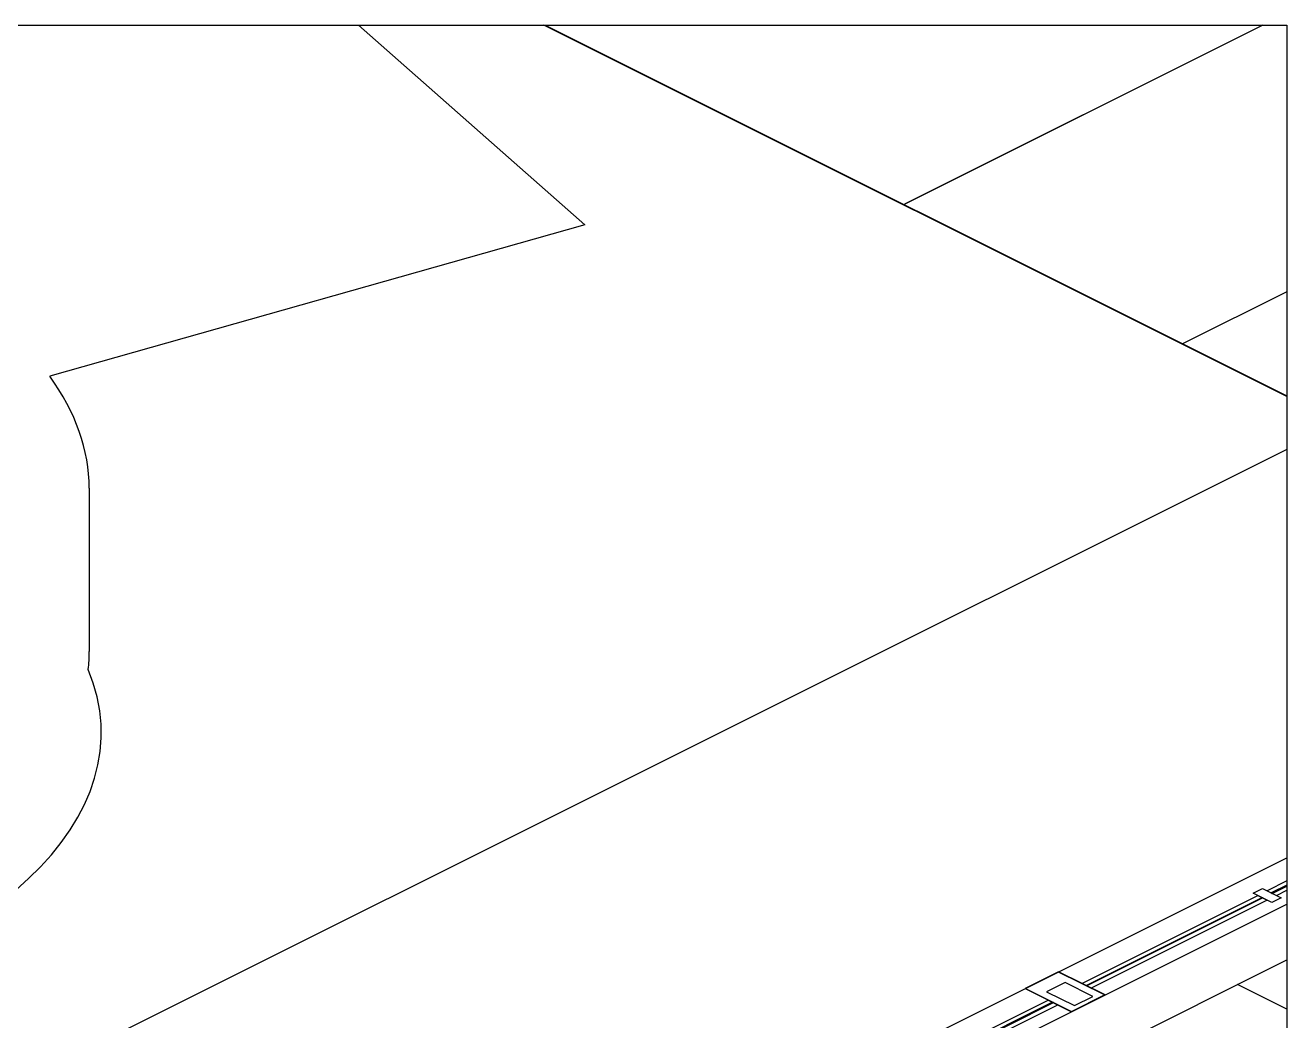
# Model space of a CAD drawing. Header units: millimetres. Extents: x 29838256 to 30236675, y -914750 to -833241.
# Drawn here: x 29975048 to 29979852, y -839924 to -836130 of the extents above; entities that cross this region are included whole.
import ezdxf

# ---------------------------------------------------------------- set-up
doc = ezdxf.new("R2010")
doc.units = ezdxf.units.MM
doc.header["$LTSCALE"] = 600
doc.header["$MEASUREMENT"] = 0
doc.layers.add('e-plan', color=9, linetype='CONTINUOUS')
doc.layers.add('e-text-box', color=7, linetype='CONTINUOUS')

msp = doc.modelspace()

# ---------------------------------------------------------------- linework, layer by layer
at = {"layer": 'e-plan', "extrusion": (0, -0.866025, 0.5)}
for p, q in [((29976316.6, -836130.4, 39588.3), (29977178.5, -836890.9, 38271.1)), ((29979851.8, -837544.9, 37138.3), (29977022.8, -836130.4, 39588.3)), ((29977027.5, -836130.4, 39588.3), (29979851.8, -837542.6, 37142.3)), ((29979760.9, -836130.4, 39588.3), (29978394.2, -836813.8, 38404.7)), ((29979760.9, -836130.4, 39588.3), (29978398.5, -836811.6, 38408.4)), ((29977178.5, -836890.9, 38271.1), (29975141.2, -837468.1, 37271.2)), ((29979851.8, -837145.8, 37829.6), (29979455, -837344.2, 37486)), ((29979851.8, -837145.8, 37829.6), (29979459.3, -837342, 37489.7)), ((29979459.4, -837342, 37489.7), (29979459.4, -837342, 37489.7)), ((29979461.7, -837340.9, 37491.7), (29979461.7, -837340.8, 37491.7)), ((29979472.5, -837355.3, 37466.7), (29979472.5, -837355.3, 37466.7)), ((29979474.8, -837354.1, 37468.7), (29979474.8, -837354.1, 37468.8)), ((29979851.8, -837746.7, 36788.8), (29970263.9, -842540.6, 28485.4)), ((29979851.8, -837746.7, 36788.8), (29970266.2, -842539.4, 28487.5)), ((29975291.4, -837894.9, 36532), (29975291.4, -838517.1, 35454.3)), ((29966828.1, -845814.6, 22814.7), (29979851.8, -839302.8, 34093.5)), ((29979851.8, -839391.2, 33940.4), (29979777.1, -839428.6, 33875.7)), ((29979071.4, -839781.4, 33264.5), (29979741.7, -839446.2, 33845.1)), ((29979724.1, -839437.4, 33860.4), (29979759.4, -839419.7, 33891)), ((29979794.8, -839472.8, 33799.1), (29979724.1, -839437.4, 33860.4)), ((29979741.7, -839446.2, 33845.1), (29979777.1, -839463.9, 33814.5)), ((29979759.4, -839419.7, 33891), (29979830.2, -839455.1, 33829.8)), ((29979777.1, -839428.6, 33875.7), (29979812.5, -839446.2, 33845.1)), ((29979851.8, -839407.1, 33912.8), (29979793, -839436.5, 33861.9)), ((29979793, -839436.5, 33861.9), (29979796.6, -839438.3, 33858.9)), ((29979796.6, -839438.3, 33858.9), (29979851.8, -839410.7, 33906.7)), ((29979812.5, -839446.2, 33845.1), (29979851.8, -839426.6, 33879.1)), ((29967004.9, -845903.1, 22661.5), (29979851.8, -839479.6, 33787.3)), ((29979087.3, -839789.4, 33250.7), (29979757.7, -839454.2, 33831.3)), ((29979761.2, -839456, 33828.2), (29979090.8, -839791.2, 33247.7)), ((29979777.1, -839463.9, 33814.5), (29979106.7, -839799.1, 33233.9)), ((29979757.7, -839454.2, 33831.3), (29979761.2, -839456, 33828.2)), ((29979830.2, -839455.1, 33829.8), (29979794.8, -839472.8, 33799.1)), ((29969904.6, -844665.4, 24805.2), (29979851.8, -839691.8, 33419.8)), ((29978983, -839737.2, 33341.1), (29978855.7, -839800.9, 33230.8)), ((29978983, -839738.1, 33339.6), (29978857.4, -839800.9, 33230.8)), ((29979007.7, -839777.9, 33270.6), (29978937, -839813.3, 33209.4)), ((29979159.8, -839825.6, 33187.9), (29978983, -839737.2, 33341.1)), ((29979158.1, -839825.6, 33187.9), (29978983, -839738.1, 33339.6)), ((29979113.8, -839830.9, 33178.8), (29979007.7, -839777.9, 33270.6)), ((29979106.7, -839799.1, 33233.9), (29979071.4, -839781.4, 33264.5)), ((29978855.7, -839800.9, 33230.8), (29979032.5, -839889.3, 33077.7)), ((29978857.4, -839800.9, 33230.8), (29979032.5, -839888.4, 33079.2)), ((29978937, -839813.3, 33209.4), (29979043.1, -839866.3, 33117.5)), ((29979032.5, -839888.4, 33079.2), (29979158.1, -839825.6, 33187.9)), ((29979032.5, -839889.3, 33077.7), (29979159.8, -839825.6, 33187.9)), ((29979043.1, -839866.3, 33117.5), (29979113.8, -839830.9, 33178.8)), ((29979090.8, -839791.2, 33247.7), (29979087.3, -839789.4, 33250.7)), ((29979851.8, -839879.3, 33094.9), (29979664.3, -839785.6, 33257.4)), ((29978944.1, -839845.1, 33154.3), (29978273.7, -840180.3, 32573.7)), ((29978960, -839853, 33140.5), (29978289.6, -840188.2, 32559.9)), ((29978293.1, -840190, 32556.8), (29978963.5, -839854.8, 33137.4)), ((29978309, -840198, 32543.1), (29978979.4, -839862.8, 33123.6)), ((29978979.4, -839862.8, 33123.6), (29978944.1, -839845.1, 33154.3)), ((29978963.5, -839854.8, 33137.4), (29978960, -839853, 33140.5))]:
    msp.add_line(p, q, dxfattribs=at)
for centre, radius, start, end in [((29972783.9, -387310.9, 743904.3), 2507.4, 0.0253, 19.9298), ((29972790, -388554.3, 743904.3), 2501.4, 356.8733, 0.0012), ((29972960.2, -389172, 743904.3), 2376.7, 292.5012, 11.683)]:
    msp.add_arc(centre, radius, start, end, dxfattribs=at)
at = {"layer": 'e-text-box', "elevation": 0}
msp.add_lwpolyline([(29951323.3, -836130.4), (29979851.8, -836130.4), (29979851.8, -875275.1), (29951323.3, -875275.1)], close=True, dxfattribs=at)

doc.saveas('drawing.dxf')
